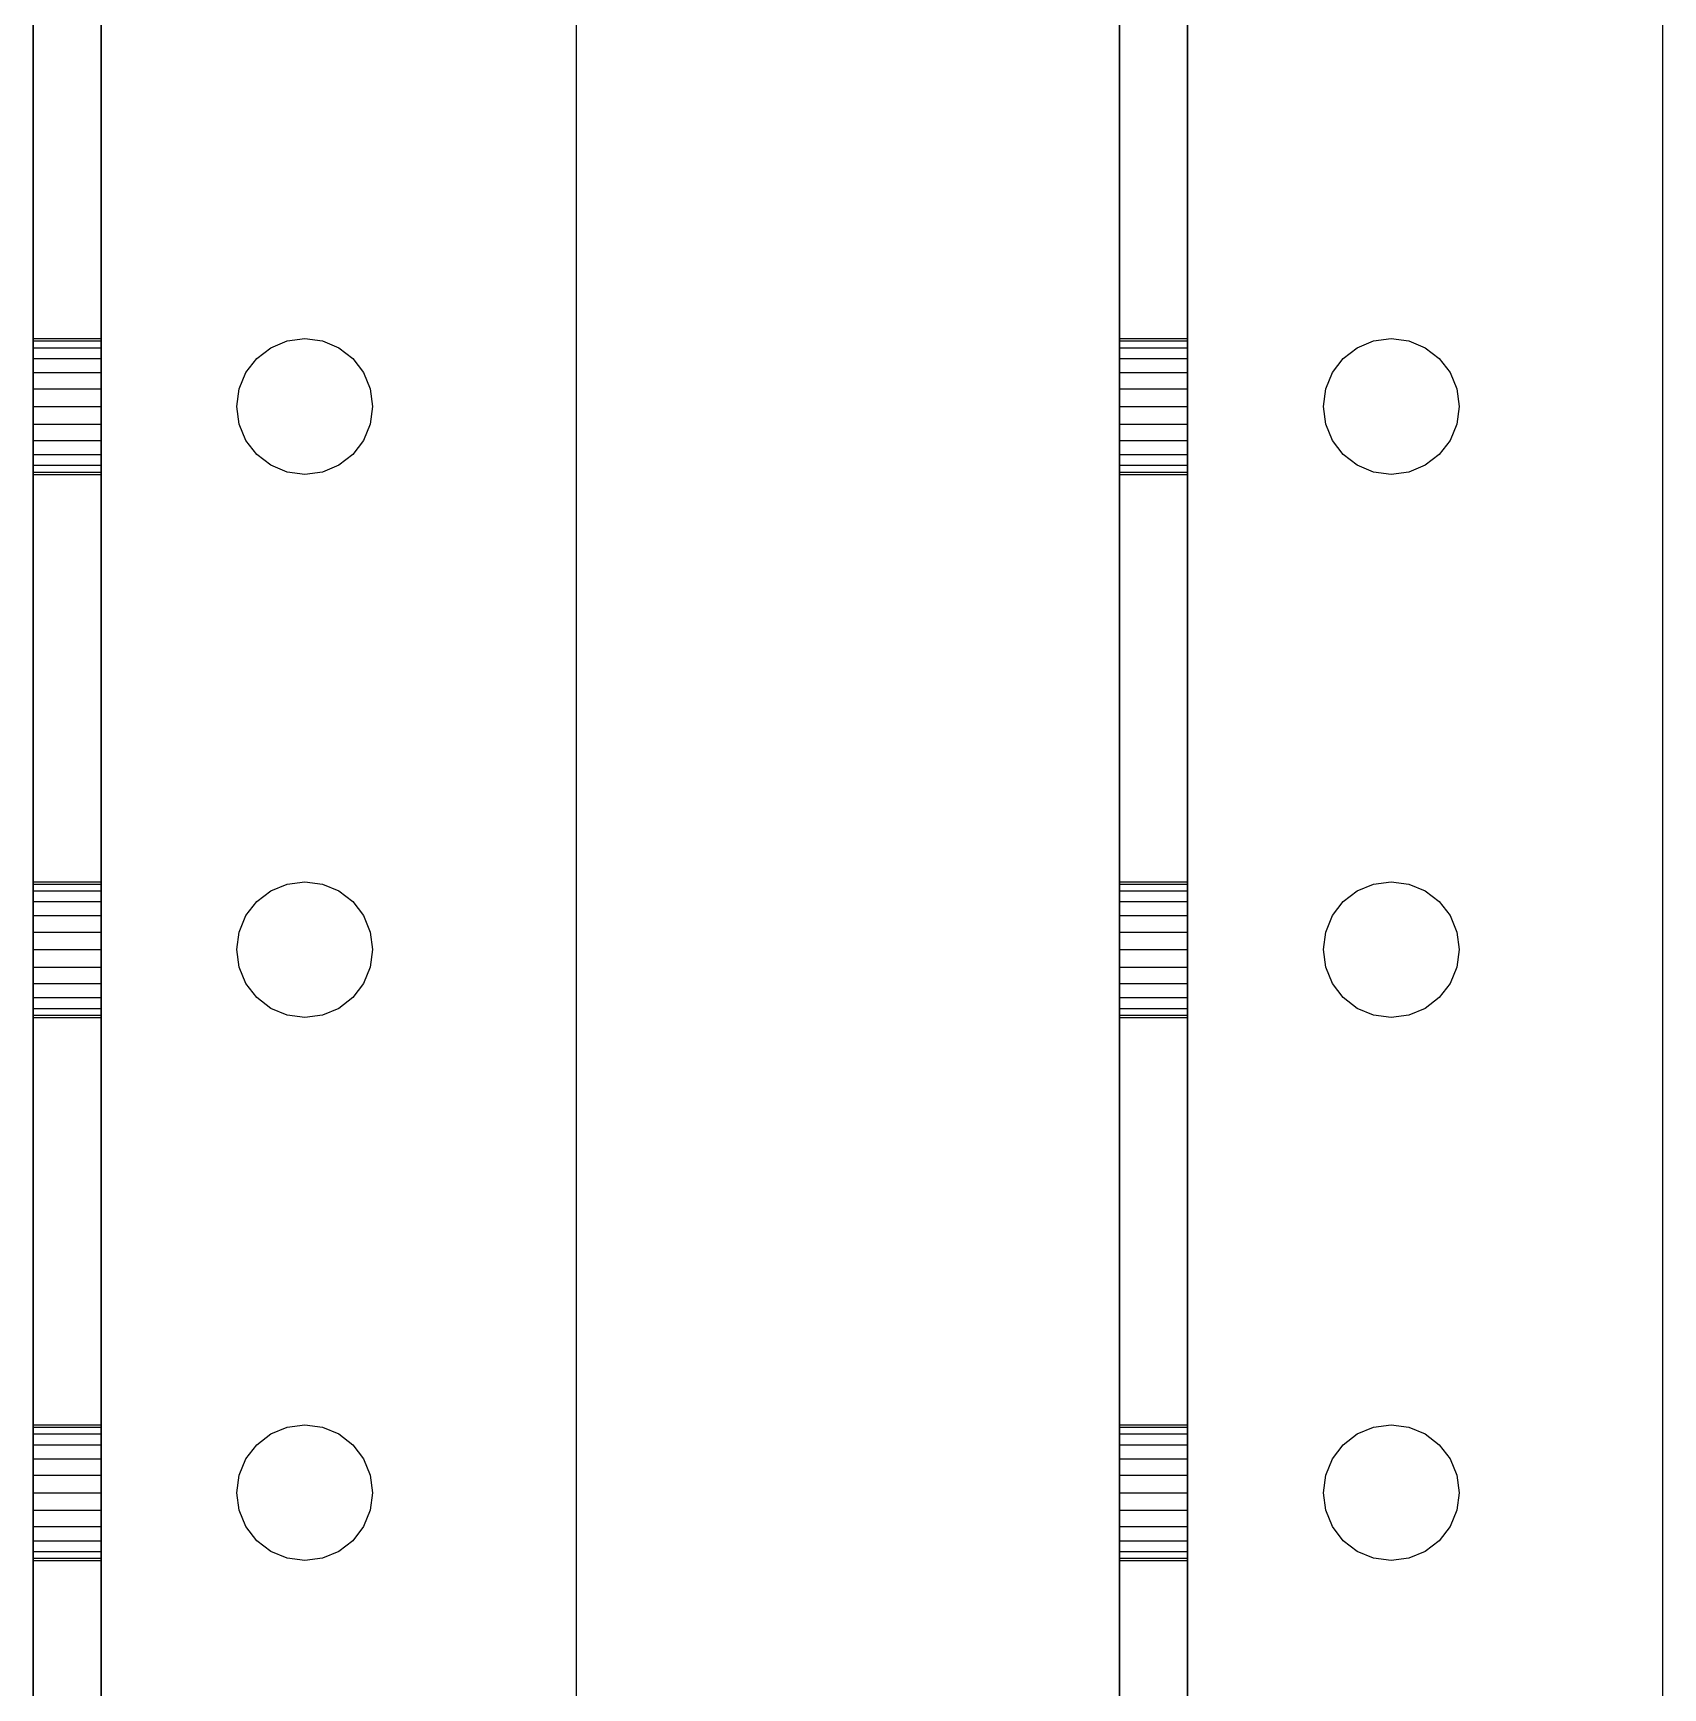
# Model space of a CAD drawing. Header units: metres. Extents: x 0 to 17, y 0 to 24.
# Drawn here: x 0 to 3, y 9.141 to 12.187 of the extents above; entities that cross this region are included whole.
import ezdxf

# ---------------------------------------------------------------- set-up
doc = ezdxf.new("R2010")
doc.units = ezdxf.units.M

msp = doc.modelspace()

# ---------------------------------------------------------------- linework, layer by layer
at = {"layer": 'MY3DLAYER'}
for p, q in [((0, 0, 1), (0, 24, 1)), ((0, 24), (0, 0)), ((0.125, 0, 1), (0.125, 24, 1)), ((0.125, 24, 0.125), (0.125, 0, 0.125)), ((1, 0), (1, 24)), ((1, 0, 0.125), (1, 24, 0.125)), ((2, 18), (2, 0)), ((2, 0, 1), (2, 18, 1)), ((2.125, 0, 1), (2.125, 18, 1)), ((2.125, 18, 0.125), (2.125, 0, 0.125)), ((3, 0), (3, 18)), ((3, 0, 0.125), (3, 18, 0.125)), ((0, 11.625, 0.5), (0, 11.6207, 0.4676)), ((0, 11.6207, 0.5324), (0, 11.625, 0.5)), ((0, 11.625, 0.5), (0.125, 11.625, 0.5)), ((0, 11.6207, 0.4676), (0, 11.6083, 0.4375)), ((0, 11.6083, 0.5625), (0, 11.6207, 0.5324)), ((0, 11.6207, 0.4676), (0.125, 11.6207, 0.4676)), ((0, 11.6207, 0.5324), (0.125, 11.6207, 0.5324)), ((0.125, 11.6207, 0.5324), (0.125, 11.625, 0.5)), ((0.125, 11.625, 0.5), (0.125, 11.6207, 0.4676)), ((0.125, 11.6083, 0.5625), (0.125, 11.6207, 0.5324)), ((0.125, 11.6207, 0.4676), (0.125, 11.6083, 0.4375)), ((0.4375, 11.6083, 0.125), (0.4676, 11.6207, 0.125)), ((0.4375, 11.6083), (0.4676, 11.6207)), ((0.4676, 11.6207, 0.125), (0.5, 11.625, 0.125)), ((0.4676, 11.6207), (0.5, 11.625)), ((0.4676, 11.6207), (0.4676, 11.6207, 0.125)), ((0.5, 11.625), (0.5, 11.625, 0.125)), ((0.5, 11.625), (0.5324, 11.6207)), ((0.5, 11.625, 0.125), (0.5324, 11.6207, 0.125)), ((0.5324, 11.6207), (0.5625, 11.6083)), ((0.5324, 11.6207, 0.125), (0.5625, 11.6083, 0.125)), ((0.5324, 11.6207), (0.5324, 11.6207, 0.125)), ((2, 11.625, 0.5), (2, 11.6207, 0.4676)), ((2, 11.625, 0.5), (2.125, 11.625, 0.5)), ((2, 11.6207, 0.5324), (2, 11.625, 0.5)), ((2, 11.6207, 0.4676), (2.125, 11.6207, 0.4676)), ((2, 11.6207, 0.4676), (2, 11.6083, 0.4375)), ((2, 11.6083, 0.5625), (2, 11.6207, 0.5324)), ((2, 11.6207, 0.5324), (2.125, 11.6207, 0.5324)), ((2.125, 11.625, 0.5), (2.125, 11.6207, 0.4676)), ((2.125, 11.6207, 0.5324), (2.125, 11.625, 0.5)), ((2.125, 11.6083, 0.5625), (2.125, 11.6207, 0.5324)), ((2.125, 11.6207, 0.4676), (2.125, 11.6083, 0.4375)), ((2.4375, 11.6083), (2.4676, 11.6207)), ((2.4375, 11.6083, 0.125), (2.4676, 11.6207, 0.125)), ((2.4676, 11.6207), (2.5, 11.625)), ((2.4676, 11.6207, 0.125), (2.5, 11.625, 0.125)), ((2.4676, 11.6207), (2.4676, 11.6207, 0.125)), ((2.5, 11.625, 0.125), (2.5324, 11.6207, 0.125)), ((2.5, 11.625), (2.5, 11.625, 0.125)), ((2.5, 11.625), (2.5324, 11.6207)), ((2.5324, 11.6207), (2.5625, 11.6083)), ((2.5324, 11.6207, 0.125), (2.5625, 11.6083, 0.125)), ((2.5324, 11.6207), (2.5324, 11.6207, 0.125)), ((0, 11.6083, 0.4375), (0, 11.5884, 0.4116)), ((0, 11.5884, 0.5884), (0, 11.6083, 0.5625)), ((0, 11.6083, 0.4375), (0.125, 11.6083, 0.4375)), ((0, 11.6083, 0.5625), (0.125, 11.6083, 0.5625)), ((0, 11.5884, 0.4116), (0, 11.5625, 0.3917)), ((0, 11.5884, 0.5884), (0.125, 11.5884, 0.5884)), ((0, 11.5884, 0.4116), (0.125, 11.5884, 0.4116)), ((0, 11.5625, 0.6083), (0, 11.5884, 0.5884)), ((0.125, 11.5884, 0.5884), (0.125, 11.6083, 0.5625)), ((0.125, 11.6083, 0.4375), (0.125, 11.5884, 0.4116)), ((0.125, 11.5625, 0.6083), (0.125, 11.5884, 0.5884)), ((0.125, 11.5884, 0.4116), (0.125, 11.5625, 0.3917)), ((0.3917, 11.5625, 0.125), (0.4116, 11.5884, 0.125)), ((0.3917, 11.5625), (0.4116, 11.5884)), ((0.4116, 11.5884), (0.4375, 11.6083)), ((0.4116, 11.5884, 0.125), (0.4375, 11.6083, 0.125)), ((0.4116, 11.5884), (0.4116, 11.5884, 0.125)), ((0.4375, 11.6083), (0.4375, 11.6083, 0.125)), ((0.5625, 11.6083), (0.5625, 11.6083, 0.125)), ((0.5625, 11.6083), (0.5884, 11.5884)), ((0.5625, 11.6083, 0.125), (0.5884, 11.5884, 0.125)), ((0.5884, 11.5884), (0.5884, 11.5884, 0.125)), ((0.5884, 11.5884, 0.125), (0.6083, 11.5625, 0.125)), ((0.5884, 11.5884), (0.6083, 11.5625)), ((2, 11.6083, 0.5625), (2.125, 11.6083, 0.5625)), ((2, 11.6083, 0.4375), (2, 11.5884, 0.4116)), ((2, 11.5884, 0.5884), (2, 11.6083, 0.5625)), ((2, 11.6083, 0.4375), (2.125, 11.6083, 0.4375)), ((2, 11.5884, 0.4116), (2.125, 11.5884, 0.4116)), ((2, 11.5884, 0.5884), (2.125, 11.5884, 0.5884)), ((2, 11.5884, 0.4116), (2, 11.5625, 0.3917)), ((2, 11.5625, 0.6083), (2, 11.5884, 0.5884)), ((2.125, 11.5884, 0.5884), (2.125, 11.6083, 0.5625)), ((2.125, 11.6083, 0.4375), (2.125, 11.5884, 0.4116)), ((2.125, 11.5884, 0.4116), (2.125, 11.5625, 0.3917)), ((2.125, 11.5625, 0.6083), (2.125, 11.5884, 0.5884)), ((2.3917, 11.5625), (2.4116, 11.5884)), ((2.3917, 11.5625, 0.125), (2.4116, 11.5884, 0.125)), ((2.4116, 11.5884), (2.4375, 11.6083)), ((2.4116, 11.5884, 0.125), (2.4375, 11.6083, 0.125)), ((2.4116, 11.5884), (2.4116, 11.5884, 0.125)), ((2.4375, 11.6083), (2.4375, 11.6083, 0.125)), ((2.5625, 11.6083), (2.5625, 11.6083, 0.125)), ((2.5625, 11.6083), (2.5884, 11.5884)), ((2.5625, 11.6083, 0.125), (2.5884, 11.5884, 0.125)), ((2.5884, 11.5884), (2.6083, 11.5625)), ((2.5884, 11.5884, 0.125), (2.6083, 11.5625, 0.125)), ((2.5884, 11.5884), (2.5884, 11.5884, 0.125)), ((0, 11.5625, 0.3917), (0, 11.5324, 0.3793)), ((0, 11.5625, 0.6083), (0.125, 11.5625, 0.6083)), ((0, 11.5625, 0.3917), (0.125, 11.5625, 0.3917)), ((0, 11.5324, 0.6207), (0, 11.5625, 0.6083)), ((0.125, 11.5324, 0.6207), (0.125, 11.5625, 0.6083)), ((0.125, 11.5625, 0.3917), (0.125, 11.5324, 0.3793)), ((0.3793, 11.5324), (0.3917, 11.5625)), ((0.3793, 11.5324, 0.125), (0.3917, 11.5625, 0.125)), ((0.3917, 11.5625), (0.3917, 11.5625, 0.125)), ((0.6083, 11.5625), (0.6207, 11.5324)), ((0.6083, 11.5625, 0.125), (0.6207, 11.5324, 0.125)), ((0.6083, 11.5625), (0.6083, 11.5625, 0.125)), ((2, 11.5324, 0.6207), (2, 11.5625, 0.6083)), ((2, 11.5625, 0.3917), (2, 11.5324, 0.3793)), ((2, 11.5625, 0.3917), (2.125, 11.5625, 0.3917)), ((2, 11.5625, 0.6083), (2.125, 11.5625, 0.6083)), ((2.125, 11.5324, 0.6207), (2.125, 11.5625, 0.6083)), ((2.125, 11.5625, 0.3917), (2.125, 11.5324, 0.3793)), ((2.3793, 11.5324), (2.3917, 11.5625)), ((2.3793, 11.5324, 0.125), (2.3917, 11.5625, 0.125)), ((2.3917, 11.5625), (2.3917, 11.5625, 0.125)), ((2.6083, 11.5625), (2.6083, 11.5625, 0.125)), ((2.6083, 11.5625, 0.125), (2.6207, 11.5324, 0.125)), ((2.6083, 11.5625), (2.6207, 11.5324)), ((0, 11.5324, 0.3793), (0, 11.5, 0.375)), ((0, 11.5324, 0.3793), (0.125, 11.5324, 0.3793)), ((0, 11.5324, 0.6207), (0.125, 11.5324, 0.6207)), ((0, 11.5, 0.625), (0, 11.5324, 0.6207)), ((0.125, 11.5, 0.625), (0.125, 11.5324, 0.6207)), ((0.125, 11.5324, 0.3793), (0.125, 11.5, 0.375)), ((0.375, 11.5), (0.3793, 11.5324)), ((0.375, 11.5, 0.125), (0.3793, 11.5324, 0.125)), ((0.3793, 11.5324), (0.3793, 11.5324, 0.125)), ((0.6207, 11.5324, 0.125), (0.625, 11.5, 0.125)), ((0.6207, 11.5324), (0.6207, 11.5324, 0.125)), ((0.6207, 11.5324), (0.625, 11.5)), ((2, 11.5324, 0.6207), (2.125, 11.5324, 0.6207)), ((2, 11.5, 0.625), (2, 11.5324, 0.6207)), ((2, 11.5324, 0.3793), (2, 11.5, 0.375)), ((2, 11.5324, 0.3793), (2.125, 11.5324, 0.3793)), ((2.125, 11.5, 0.625), (2.125, 11.5324, 0.6207)), ((2.125, 11.5324, 0.3793), (2.125, 11.5, 0.375)), ((2.375, 11.5), (2.3793, 11.5324)), ((2.375, 11.5, 0.125), (2.3793, 11.5324, 0.125)), ((2.3793, 11.5324), (2.3793, 11.5324, 0.125)), ((2.6207, 11.5324), (2.625, 11.5)), ((2.6207, 11.5324, 0.125), (2.625, 11.5, 0.125)), ((2.6207, 11.5324), (2.6207, 11.5324, 0.125)), ((0, 11.5, 0.375), (0, 11.4676, 0.3793)), ((0, 11.5, 0.375), (0.125, 11.5, 0.375)), ((0, 11.4676, 0.6207), (0, 11.5, 0.625)), ((0, 11.5, 0.625), (0.125, 11.5, 0.625)), ((0.125, 11.4676, 0.6207), (0.125, 11.5, 0.625)), ((0.125, 11.5, 0.375), (0.125, 11.4676, 0.3793)), ((0.3793, 11.4676), (0.375, 11.5)), ((0.375, 11.5), (0.375, 11.5, 0.125)), ((0.3793, 11.4676, 0.125), (0.375, 11.5, 0.125)), ((0.625, 11.5, 0.125), (0.6207, 11.4676, 0.125)), ((0.625, 11.5), (0.6207, 11.4676)), ((0.625, 11.5), (0.625, 11.5, 0.125)), ((2, 11.5, 0.625), (2.125, 11.5, 0.625)), ((2, 11.4676, 0.6207), (2, 11.5, 0.625)), ((2, 11.5, 0.375), (2, 11.4676, 0.3793)), ((2, 11.5, 0.375), (2.125, 11.5, 0.375)), ((2.125, 11.4676, 0.6207), (2.125, 11.5, 0.625)), ((2.125, 11.5, 0.375), (2.125, 11.4676, 0.3793)), ((2.3793, 11.4676), (2.375, 11.5)), ((2.375, 11.5), (2.375, 11.5, 0.125)), ((2.3793, 11.4676, 0.125), (2.375, 11.5, 0.125)), ((2.625, 11.5, 0.125), (2.6207, 11.4676, 0.125)), ((2.625, 11.5), (2.6207, 11.4676)), ((2.625, 11.5), (2.625, 11.5, 0.125)), ((0, 11.4375, 0.6083), (0, 11.4676, 0.6207)), ((0, 11.4676, 0.3793), (0, 11.4375, 0.3917)), ((0, 11.4676, 0.3793), (0.125, 11.4676, 0.3793)), ((0, 11.4676, 0.6207), (0.125, 11.4676, 0.6207)), ((0.125, 11.4375, 0.6083), (0.125, 11.4676, 0.6207)), ((0.125, 11.4676, 0.3793), (0.125, 11.4375, 0.3917)), ((0.3793, 11.4676), (0.3793, 11.4676, 0.125)), ((0.3917, 11.4375, 0.125), (0.3793, 11.4676, 0.125)), ((0.3917, 11.4375), (0.3793, 11.4676)), ((0.6207, 11.4676, 0.125), (0.6083, 11.4375, 0.125)), ((0.6207, 11.4676), (0.6083, 11.4375)), ((0.6207, 11.4676), (0.6207, 11.4676, 0.125)), ((2, 11.4676, 0.6207), (2.125, 11.4676, 0.6207)), ((2, 11.4676, 0.3793), (2, 11.4375, 0.3917)), ((2, 11.4676, 0.3793), (2.125, 11.4676, 0.3793)), ((2, 11.4375, 0.6083), (2, 11.4676, 0.6207)), ((2.125, 11.4676, 0.3793), (2.125, 11.4375, 0.3917)), ((2.125, 11.4375, 0.6083), (2.125, 11.4676, 0.6207)), ((2.3917, 11.4375, 0.125), (2.3793, 11.4676, 0.125)), ((2.3917, 11.4375), (2.3793, 11.4676)), ((2.3793, 11.4676), (2.3793, 11.4676, 0.125)), ((2.6207, 11.4676), (2.6083, 11.4375)), ((2.6207, 11.4676, 0.125), (2.6083, 11.4375, 0.125)), ((2.6207, 11.4676), (2.6207, 11.4676, 0.125)), ((0, 11.4375, 0.3917), (0, 11.4116, 0.4116)), ((0, 11.4375, 0.3917), (0.125, 11.4375, 0.3917)), ((0, 11.4375, 0.6083), (0.125, 11.4375, 0.6083)), ((0, 11.4116, 0.5884), (0, 11.4375, 0.6083)), ((0.125, 11.4116, 0.5884), (0.125, 11.4375, 0.6083)), ((0.125, 11.4375, 0.3917), (0.125, 11.4116, 0.4116)), ((0.3917, 11.4375), (0.3917, 11.4375, 0.125)), ((0.4116, 11.4116, 0.125), (0.3917, 11.4375, 0.125)), ((0.4116, 11.4116), (0.3917, 11.4375)), ((0.6083, 11.4375), (0.5884, 11.4116)), ((0.6083, 11.4375, 0.125), (0.5884, 11.4116, 0.125)), ((0.6083, 11.4375), (0.6083, 11.4375, 0.125)), ((2, 11.4375, 0.3917), (2.125, 11.4375, 0.3917)), ((2, 11.4116, 0.5884), (2, 11.4375, 0.6083)), ((2, 11.4375, 0.3917), (2, 11.4116, 0.4116)), ((2, 11.4375, 0.6083), (2.125, 11.4375, 0.6083)), ((2.125, 11.4375, 0.3917), (2.125, 11.4116, 0.4116)), ((2.125, 11.4116, 0.5884), (2.125, 11.4375, 0.6083)), ((2.3917, 11.4375), (2.3917, 11.4375, 0.125)), ((2.4116, 11.4116), (2.3917, 11.4375)), ((2.4116, 11.4116, 0.125), (2.3917, 11.4375, 0.125)), ((2.6083, 11.4375), (2.5884, 11.4116)), ((2.6083, 11.4375, 0.125), (2.5884, 11.4116, 0.125)), ((2.6083, 11.4375), (2.6083, 11.4375, 0.125)), ((0, 11.4116, 0.4116), (0, 11.3917, 0.4375)), ((0, 11.4116, 0.4116), (0.125, 11.4116, 0.4116)), ((0, 11.3917, 0.5625), (0, 11.4116, 0.5884)), ((0, 11.4116, 0.5884), (0.125, 11.4116, 0.5884)), ((0.125, 11.3917, 0.5625), (0.125, 11.4116, 0.5884)), ((0.125, 11.4116, 0.4116), (0.125, 11.3917, 0.4375)), ((0.4116, 11.4116), (0.4116, 11.4116, 0.125)), ((0.4375, 11.3917, 0.125), (0.4116, 11.4116, 0.125)), ((0.4375, 11.3917), (0.4116, 11.4116)), ((0.5884, 11.4116), (0.5625, 11.3917)), ((0.5884, 11.4116, 0.125), (0.5625, 11.3917, 0.125)), ((0.5884, 11.4116), (0.5884, 11.4116, 0.125)), ((2, 11.4116, 0.4116), (2.125, 11.4116, 0.4116)), ((2, 11.4116, 0.5884), (2.125, 11.4116, 0.5884)), ((2, 11.4116, 0.4116), (2, 11.3917, 0.4375)), ((2, 11.3917, 0.5625), (2, 11.4116, 0.5884)), ((2.125, 11.3917, 0.5625), (2.125, 11.4116, 0.5884)), ((2.125, 11.4116, 0.4116), (2.125, 11.3917, 0.4375)), ((2.4116, 11.4116), (2.4116, 11.4116, 0.125)), ((2.4375, 11.3917), (2.4116, 11.4116)), ((2.4375, 11.3917, 0.125), (2.4116, 11.4116, 0.125)), ((2.5884, 11.4116), (2.5625, 11.3917)), ((2.5884, 11.4116, 0.125), (2.5625, 11.3917, 0.125)), ((2.5884, 11.4116), (2.5884, 11.4116, 0.125)), ((0, 11.3917, 0.4375), (0, 11.3793, 0.4676)), ((0, 11.3793, 0.5324), (0, 11.3917, 0.5625)), ((0, 11.3917, 0.5625), (0.125, 11.3917, 0.5625)), ((0, 11.3917, 0.4375), (0.125, 11.3917, 0.4375)), ((0, 11.375, 0.5), (0, 11.3793, 0.5324)), ((0, 11.3793, 0.4676), (0, 11.375, 0.5)), ((0, 11.3793, 0.5324), (0.125, 11.3793, 0.5324)), ((0, 11.3793, 0.4676), (0.125, 11.3793, 0.4676)), ((0, 11.375, 0.5), (0.125, 11.375, 0.5)), ((0.125, 11.3793, 0.5324), (0.125, 11.3917, 0.5625)), ((0.125, 11.3917, 0.4375), (0.125, 11.3793, 0.4676)), ((0.125, 11.375, 0.5), (0.125, 11.3793, 0.5324)), ((0.125, 11.3793, 0.4676), (0.125, 11.375, 0.5)), ((0.4676, 11.3793), (0.4375, 11.3917)), ((0.4375, 11.3917), (0.4375, 11.3917, 0.125)), ((0.4676, 11.3793, 0.125), (0.4375, 11.3917, 0.125)), ((0.5, 11.375), (0.4676, 11.3793)), ((0.4676, 11.3793), (0.4676, 11.3793, 0.125)), ((0.5, 11.375, 0.125), (0.4676, 11.3793, 0.125)), ((0.5324, 11.3793), (0.5, 11.375)), ((0.5324, 11.3793, 0.125), (0.5, 11.375, 0.125)), ((0.5, 11.375), (0.5, 11.375, 0.125)), ((0.5625, 11.3917), (0.5324, 11.3793)), ((0.5625, 11.3917, 0.125), (0.5324, 11.3793, 0.125)), ((0.5324, 11.3793), (0.5324, 11.3793, 0.125)), ((0.5625, 11.3917), (0.5625, 11.3917, 0.125)), ((2, 11.3793, 0.5324), (2, 11.3917, 0.5625)), ((2, 11.3917, 0.5625), (2.125, 11.3917, 0.5625)), ((2, 11.3917, 0.4375), (2, 11.3793, 0.4676)), ((2, 11.3917, 0.4375), (2.125, 11.3917, 0.4375)), ((2, 11.375, 0.5), (2, 11.3793, 0.5324)), ((2, 11.3793, 0.5324), (2.125, 11.3793, 0.5324)), ((2, 11.3793, 0.4676), (2, 11.375, 0.5)), ((2, 11.3793, 0.4676), (2.125, 11.3793, 0.4676)), ((2, 11.375, 0.5), (2.125, 11.375, 0.5)), ((2.125, 11.3793, 0.5324), (2.125, 11.3917, 0.5625)), ((2.125, 11.3917, 0.4375), (2.125, 11.3793, 0.4676)), ((2.125, 11.375, 0.5), (2.125, 11.3793, 0.5324)), ((2.125, 11.3793, 0.4676), (2.125, 11.375, 0.5)), ((2.4375, 11.3917), (2.4375, 11.3917, 0.125)), ((2.4676, 11.3793, 0.125), (2.4375, 11.3917, 0.125)), ((2.4676, 11.3793), (2.4375, 11.3917)), ((2.5, 11.375), (2.4676, 11.3793)), ((2.4676, 11.3793), (2.4676, 11.3793, 0.125)), ((2.5, 11.375, 0.125), (2.4676, 11.3793, 0.125)), ((2.5324, 11.3793), (2.5, 11.375)), ((2.5324, 11.3793, 0.125), (2.5, 11.375, 0.125)), ((2.5, 11.375), (2.5, 11.375, 0.125)), ((2.5625, 11.3917), (2.5324, 11.3793)), ((2.5625, 11.3917, 0.125), (2.5324, 11.3793, 0.125)), ((2.5324, 11.3793), (2.5324, 11.3793, 0.125)), ((2.5625, 11.3917), (2.5625, 11.3917, 0.125)), ((0, 10.625, 0.5), (0, 10.6207, 0.4676)), ((0, 10.6207, 0.5324), (0, 10.625, 0.5)), ((0, 10.625, 0.5), (0.125, 10.625, 0.5)), ((0, 10.6083, 0.5625), (0, 10.6207, 0.5324)), ((0, 10.6207, 0.4676), (0, 10.6083, 0.4375)), ((0, 10.6207, 0.4676), (0.125, 10.6207, 0.4676)), ((0, 10.6207, 0.5324), (0.125, 10.6207, 0.5324)), ((0, 10.6083, 0.4375), (0, 10.5884, 0.4116)), ((0, 10.5884, 0.5884), (0, 10.6083, 0.5625)), ((0, 10.6083, 0.4375), (0.125, 10.6083, 0.4375)), ((0, 10.6083, 0.5625), (0.125, 10.6083, 0.5625)), ((0.125, 10.6207, 0.5324), (0.125, 10.625, 0.5)), ((0.125, 10.625, 0.5), (0.125, 10.6207, 0.4676)), ((0.125, 10.6083, 0.5625), (0.125, 10.6207, 0.5324)), ((0.125, 10.6207, 0.4676), (0.125, 10.6083, 0.4375)), ((0.125, 10.5884, 0.5884), (0.125, 10.6083, 0.5625)), ((0.125, 10.6083, 0.4375), (0.125, 10.5884, 0.4116)), ((0.4116, 10.5884, 0.125), (0.4375, 10.6083, 0.125)), ((0.4116, 10.5884), (0.4375, 10.6083)), ((0.4375, 10.6083), (0.4676, 10.6207)), ((0.4375, 10.6083, 0.125), (0.4676, 10.6207, 0.125)), ((0.4375, 10.6083), (0.4375, 10.6083, 0.125)), ((0.4676, 10.6207), (0.5, 10.625)), ((0.4676, 10.6207, 0.125), (0.5, 10.625, 0.125)), ((0.4676, 10.6207), (0.4676, 10.6207, 0.125)), ((0.5, 10.625), (0.5, 10.625, 0.125)), ((0.5, 10.625), (0.5324, 10.6207)), ((0.5, 10.625, 0.125), (0.5324, 10.6207, 0.125)), ((0.5324, 10.6207), (0.5625, 10.6083)), ((0.5324, 10.6207, 0.125), (0.5625, 10.6083, 0.125)), ((0.5324, 10.6207), (0.5324, 10.6207, 0.125)), ((0.5625, 10.6083), (0.5625, 10.6083, 0.125)), ((0.5625, 10.6083, 0.125), (0.5884, 10.5884, 0.125)), ((0.5625, 10.6083), (0.5884, 10.5884)), ((2, 10.6207, 0.5324), (2, 10.625, 0.5)), ((2, 10.625, 0.5), (2, 10.6207, 0.4676)), ((2, 10.625, 0.5), (2.125, 10.625, 0.5)), ((2, 10.6207, 0.4676), (2, 10.6083, 0.4375)), ((2, 10.6207, 0.4676), (2.125, 10.6207, 0.4676)), ((2, 10.6083, 0.5625), (2, 10.6207, 0.5324)), ((2, 10.6207, 0.5324), (2.125, 10.6207, 0.5324)), ((2, 10.6083, 0.4375), (2, 10.5884, 0.4116)), ((2, 10.6083, 0.4375), (2.125, 10.6083, 0.4375)), ((2, 10.5884, 0.5884), (2, 10.6083, 0.5625)), ((2, 10.6083, 0.5625), (2.125, 10.6083, 0.5625)), ((2.125, 10.625, 0.5), (2.125, 10.6207, 0.4676)), ((2.125, 10.6207, 0.5324), (2.125, 10.625, 0.5)), ((2.125, 10.6207, 0.4676), (2.125, 10.6083, 0.4375)), ((2.125, 10.6083, 0.5625), (2.125, 10.6207, 0.5324)), ((2.125, 10.6083, 0.4375), (2.125, 10.5884, 0.4116)), ((2.125, 10.5884, 0.5884), (2.125, 10.6083, 0.5625)), ((2.4116, 10.5884), (2.4375, 10.6083)), ((2.4116, 10.5884, 0.125), (2.4375, 10.6083, 0.125)), ((2.4375, 10.6083, 0.125), (2.4676, 10.6207, 0.125)), ((2.4375, 10.6083), (2.4676, 10.6207)), ((2.4375, 10.6083), (2.4375, 10.6083, 0.125)), ((2.4676, 10.6207), (2.5, 10.625)), ((2.4676, 10.6207, 0.125), (2.5, 10.625, 0.125)), ((2.4676, 10.6207), (2.4676, 10.6207, 0.125)), ((2.5, 10.625), (2.5324, 10.6207)), ((2.5, 10.625, 0.125), (2.5324, 10.6207, 0.125)), ((2.5, 10.625), (2.5, 10.625, 0.125)), ((2.5324, 10.6207), (2.5324, 10.6207, 0.125)), ((2.5324, 10.6207), (2.5625, 10.6083)), ((2.5324, 10.6207, 0.125), (2.5625, 10.6083, 0.125)), ((2.5625, 10.6083, 0.125), (2.5884, 10.5884, 0.125)), ((2.5625, 10.6083), (2.5884, 10.5884)), ((2.5625, 10.6083), (2.5625, 10.6083, 0.125)), ((0, 10.5625, 0.6083), (0, 10.5884, 0.5884)), ((0, 10.5884, 0.5884), (0.125, 10.5884, 0.5884)), ((0, 10.5884, 0.4116), (0, 10.5625, 0.3917)), ((0, 10.5884, 0.4116), (0.125, 10.5884, 0.4116)), ((0.125, 10.5625, 0.6083), (0.125, 10.5884, 0.5884)), ((0.125, 10.5884, 0.4116), (0.125, 10.5625, 0.3917)), ((0.3917, 10.5625), (0.4116, 10.5884)), ((0.3917, 10.5625, 0.125), (0.4116, 10.5884, 0.125)), ((0.4116, 10.5884), (0.4116, 10.5884, 0.125)), ((0.5884, 10.5884, 0.125), (0.6083, 10.5625, 0.125)), ((0.5884, 10.5884), (0.5884, 10.5884, 0.125)), ((0.5884, 10.5884), (0.6083, 10.5625)), ((2, 10.5884, 0.4116), (2.125, 10.5884, 0.4116)), ((2, 10.5884, 0.5884), (2.125, 10.5884, 0.5884)), ((2, 10.5625, 0.6083), (2, 10.5884, 0.5884)), ((2, 10.5884, 0.4116), (2, 10.5625, 0.3917)), ((2.125, 10.5884, 0.4116), (2.125, 10.5625, 0.3917)), ((2.125, 10.5625, 0.6083), (2.125, 10.5884, 0.5884)), ((2.3917, 10.5625), (2.4116, 10.5884)), ((2.3917, 10.5625, 0.125), (2.4116, 10.5884, 0.125)), ((2.4116, 10.5884), (2.4116, 10.5884, 0.125)), ((2.5884, 10.5884), (2.6083, 10.5625)), ((2.5884, 10.5884, 0.125), (2.6083, 10.5625, 0.125)), ((2.5884, 10.5884), (2.5884, 10.5884, 0.125)), ((0, 10.5625, 0.3917), (0, 10.5324, 0.3793)), ((0, 10.5625, 0.6083), (0.125, 10.5625, 0.6083)), ((0, 10.5324, 0.6207), (0, 10.5625, 0.6083)), ((0, 10.5625, 0.3917), (0.125, 10.5625, 0.3917)), ((0.125, 10.5324, 0.6207), (0.125, 10.5625, 0.6083)), ((0.125, 10.5625, 0.3917), (0.125, 10.5324, 0.3793)), ((0.3793, 10.5324), (0.3917, 10.5625)), ((0.3793, 10.5324, 0.125), (0.3917, 10.5625, 0.125)), ((0.3917, 10.5625), (0.3917, 10.5625, 0.125)), ((0.6083, 10.5625, 0.125), (0.6207, 10.5324, 0.125)), ((0.6083, 10.5625), (0.6207, 10.5324)), ((0.6083, 10.5625), (0.6083, 10.5625, 0.125)), ((2, 10.5625, 0.3917), (2, 10.5324, 0.3793)), ((2, 10.5625, 0.3917), (2.125, 10.5625, 0.3917)), ((2, 10.5625, 0.6083), (2.125, 10.5625, 0.6083)), ((2, 10.5324, 0.6207), (2, 10.5625, 0.6083)), ((2.125, 10.5625, 0.3917), (2.125, 10.5324, 0.3793)), ((2.125, 10.5324, 0.6207), (2.125, 10.5625, 0.6083)), ((2.3793, 10.5324), (2.3917, 10.5625)), ((2.3793, 10.5324, 0.125), (2.3917, 10.5625, 0.125)), ((2.3917, 10.5625), (2.3917, 10.5625, 0.125)), ((2.6083, 10.5625), (2.6083, 10.5625, 0.125)), ((2.6083, 10.5625, 0.125), (2.6207, 10.5324, 0.125)), ((2.6083, 10.5625), (2.6207, 10.5324)), ((0, 10.5, 0.625), (0, 10.5324, 0.6207)), ((0, 10.5324, 0.3793), (0, 10.5, 0.375)), ((0, 10.5324, 0.6207), (0.125, 10.5324, 0.6207)), ((0, 10.5324, 0.3793), (0.125, 10.5324, 0.3793)), ((0.125, 10.5, 0.625), (0.125, 10.5324, 0.6207)), ((0.125, 10.5324, 0.3793), (0.125, 10.5, 0.375)), ((0.375, 10.5, 0.125), (0.3793, 10.5324, 0.125)), ((0.375, 10.5), (0.3793, 10.5324)), ((0.3793, 10.5324), (0.3793, 10.5324, 0.125)), ((0.6207, 10.5324), (0.6207, 10.5324, 0.125)), ((0.6207, 10.5324), (0.625, 10.5)), ((0.6207, 10.5324, 0.125), (0.625, 10.5, 0.125)), ((2, 10.5, 0.625), (2, 10.5324, 0.6207)), ((2, 10.5324, 0.3793), (2.125, 10.5324, 0.3793)), ((2, 10.5324, 0.3793), (2, 10.5, 0.375)), ((2, 10.5324, 0.6207), (2.125, 10.5324, 0.6207)), ((2.125, 10.5324, 0.3793), (2.125, 10.5, 0.375)), ((2.125, 10.5, 0.625), (2.125, 10.5324, 0.6207)), ((2.375, 10.5), (2.3793, 10.5324)), ((2.375, 10.5, 0.125), (2.3793, 10.5324, 0.125)), ((2.3793, 10.5324), (2.3793, 10.5324, 0.125)), ((2.6207, 10.5324), (2.6207, 10.5324, 0.125)), ((2.6207, 10.5324), (2.625, 10.5)), ((2.6207, 10.5324, 0.125), (2.625, 10.5, 0.125)), ((0, 10.4676, 0.6207), (0, 10.5, 0.625)), ((0, 10.5, 0.375), (0, 10.4676, 0.3793)), ((0, 10.5, 0.625), (0.125, 10.5, 0.625)), ((0, 10.5, 0.375), (0.125, 10.5, 0.375)), ((0.125, 10.4676, 0.6207), (0.125, 10.5, 0.625)), ((0.125, 10.5, 0.375), (0.125, 10.4676, 0.3793)), ((0.375, 10.5), (0.375, 10.5, 0.125)), ((0.3793, 10.4676), (0.375, 10.5)), ((0.3793, 10.4676, 0.125), (0.375, 10.5, 0.125)), ((0.625, 10.5, 0.125), (0.6207, 10.4676, 0.125)), ((0.625, 10.5), (0.6207, 10.4676)), ((0.625, 10.5), (0.625, 10.5, 0.125)), ((2, 10.5, 0.375), (2, 10.4676, 0.3793)), ((2, 10.5, 0.375), (2.125, 10.5, 0.375)), ((2, 10.4676, 0.6207), (2, 10.5, 0.625)), ((2, 10.5, 0.625), (2.125, 10.5, 0.625)), ((2.125, 10.5, 0.375), (2.125, 10.4676, 0.3793)), ((2.125, 10.4676, 0.6207), (2.125, 10.5, 0.625)), ((2.375, 10.5), (2.375, 10.5, 0.125)), ((2.3793, 10.4676), (2.375, 10.5)), ((2.3793, 10.4676, 0.125), (2.375, 10.5, 0.125)), ((2.625, 10.5), (2.6207, 10.4676)), ((2.625, 10.5, 0.125), (2.6207, 10.4676, 0.125)), ((2.625, 10.5), (2.625, 10.5, 0.125)), ((0, 10.4676, 0.3793), (0, 10.4375, 0.3917)), ((0, 10.4375, 0.6083), (0, 10.4676, 0.6207)), ((0, 10.4676, 0.6207), (0.125, 10.4676, 0.6207)), ((0, 10.4676, 0.3793), (0.125, 10.4676, 0.3793)), ((0.125, 10.4375, 0.6083), (0.125, 10.4676, 0.6207)), ((0.125, 10.4676, 0.3793), (0.125, 10.4375, 0.3917)), ((0.3917, 10.4375, 0.125), (0.3793, 10.4676, 0.125)), ((0.3917, 10.4375), (0.3793, 10.4676)), ((0.3793, 10.4676), (0.3793, 10.4676, 0.125)), ((0.6207, 10.4676), (0.6083, 10.4375)), ((0.6207, 10.4676, 0.125), (0.6083, 10.4375, 0.125)), ((0.6207, 10.4676), (0.6207, 10.4676, 0.125)), ((2, 10.4676, 0.3793), (2.125, 10.4676, 0.3793)), ((2, 10.4375, 0.6083), (2, 10.4676, 0.6207)), ((2, 10.4676, 0.6207), (2.125, 10.4676, 0.6207)), ((2, 10.4676, 0.3793), (2, 10.4375, 0.3917)), ((2.125, 10.4375, 0.6083), (2.125, 10.4676, 0.6207)), ((2.125, 10.4676, 0.3793), (2.125, 10.4375, 0.3917)), ((2.3917, 10.4375, 0.125), (2.3793, 10.4676, 0.125)), ((2.3917, 10.4375), (2.3793, 10.4676)), ((2.3793, 10.4676), (2.3793, 10.4676, 0.125)), ((2.6207, 10.4676), (2.6083, 10.4375)), ((2.6207, 10.4676, 0.125), (2.6083, 10.4375, 0.125)), ((2.6207, 10.4676), (2.6207, 10.4676, 0.125)), ((0, 10.4116, 0.5884), (0, 10.4375, 0.6083)), ((0, 10.4375, 0.3917), (0, 10.4116, 0.4116)), ((0, 10.4375, 0.6083), (0.125, 10.4375, 0.6083)), ((0, 10.4375, 0.3917), (0.125, 10.4375, 0.3917)), ((0.125, 10.4116, 0.5884), (0.125, 10.4375, 0.6083)), ((0.125, 10.4375, 0.3917), (0.125, 10.4116, 0.4116)), ((0.4116, 10.4116), (0.3917, 10.4375)), ((0.3917, 10.4375), (0.3917, 10.4375, 0.125)), ((0.4116, 10.4116, 0.125), (0.3917, 10.4375, 0.125)), ((0.6083, 10.4375), (0.5884, 10.4116)), ((0.6083, 10.4375, 0.125), (0.5884, 10.4116, 0.125)), ((0.6083, 10.4375), (0.6083, 10.4375, 0.125)), ((2, 10.4375, 0.3917), (2, 10.4116, 0.4116)), ((2, 10.4375, 0.3917), (2.125, 10.4375, 0.3917)), ((2, 10.4375, 0.6083), (2.125, 10.4375, 0.6083)), ((2, 10.4116, 0.5884), (2, 10.4375, 0.6083)), ((2.125, 10.4375, 0.3917), (2.125, 10.4116, 0.4116)), ((2.125, 10.4116, 0.5884), (2.125, 10.4375, 0.6083)), ((2.3917, 10.4375), (2.3917, 10.4375, 0.125)), ((2.4116, 10.4116), (2.3917, 10.4375)), ((2.4116, 10.4116, 0.125), (2.3917, 10.4375, 0.125)), ((2.6083, 10.4375), (2.5884, 10.4116)), ((2.6083, 10.4375, 0.125), (2.5884, 10.4116, 0.125)), ((2.6083, 10.4375), (2.6083, 10.4375, 0.125)), ((0, 10.3917, 0.5625), (0, 10.4116, 0.5884)), ((0, 10.4116, 0.5884), (0.125, 10.4116, 0.5884)), ((0, 10.4116, 0.4116), (0, 10.3917, 0.4375)), ((0, 10.4116, 0.4116), (0.125, 10.4116, 0.4116)), ((0, 10.3917, 0.5625), (0.125, 10.3917, 0.5625)), ((0, 10.3793, 0.5324), (0, 10.3917, 0.5625)), ((0, 10.3917, 0.4375), (0.125, 10.3917, 0.4375)), ((0, 10.3917, 0.4375), (0, 10.3793, 0.4676)), ((0.125, 10.3917, 0.5625), (0.125, 10.4116, 0.5884)), ((0.125, 10.4116, 0.4116), (0.125, 10.3917, 0.4375)), ((0.125, 10.3793, 0.5324), (0.125, 10.3917, 0.5625)), ((0.125, 10.3917, 0.4375), (0.125, 10.3793, 0.4676)), ((0.4116, 10.4116), (0.4116, 10.4116, 0.125)), ((0.4375, 10.3917), (0.4116, 10.4116)), ((0.4375, 10.3917, 0.125), (0.4116, 10.4116, 0.125)), ((0.4676, 10.3793), (0.4375, 10.3917)), ((0.4375, 10.3917), (0.4375, 10.3917, 0.125)), ((0.4676, 10.3793, 0.125), (0.4375, 10.3917, 0.125)), ((0.5625, 10.3917, 0.125), (0.5324, 10.3793, 0.125)), ((0.5625, 10.3917), (0.5324, 10.3793)), ((0.5884, 10.4116), (0.5625, 10.3917)), ((0.5884, 10.4116, 0.125), (0.5625, 10.3917, 0.125)), ((0.5625, 10.3917), (0.5625, 10.3917, 0.125)), ((0.5884, 10.4116), (0.5884, 10.4116, 0.125)), ((2, 10.4116, 0.4116), (2, 10.3917, 0.4375)), ((2, 10.4116, 0.4116), (2.125, 10.4116, 0.4116)), ((2, 10.3917, 0.5625), (2, 10.4116, 0.5884)), ((2, 10.4116, 0.5884), (2.125, 10.4116, 0.5884)), ((2, 10.3917, 0.4375), (2.125, 10.3917, 0.4375)), ((2, 10.3793, 0.5324), (2, 10.3917, 0.5625)), ((2, 10.3917, 0.5625), (2.125, 10.3917, 0.5625)), ((2, 10.3917, 0.4375), (2, 10.3793, 0.4676)), ((2.125, 10.4116, 0.4116), (2.125, 10.3917, 0.4375)), ((2.125, 10.3917, 0.5625), (2.125, 10.4116, 0.5884)), ((2.125, 10.3793, 0.5324), (2.125, 10.3917, 0.5625)), ((2.125, 10.3917, 0.4375), (2.125, 10.3793, 0.4676)), ((2.4116, 10.4116), (2.4116, 10.4116, 0.125)), ((2.4375, 10.3917), (2.4116, 10.4116)), ((2.4375, 10.3917, 0.125), (2.4116, 10.4116, 0.125)), ((2.4676, 10.3793, 0.125), (2.4375, 10.3917, 0.125)), ((2.4375, 10.3917), (2.4375, 10.3917, 0.125)), ((2.4676, 10.3793), (2.4375, 10.3917)), ((2.5625, 10.3917), (2.5324, 10.3793)), ((2.5625, 10.3917, 0.125), (2.5324, 10.3793, 0.125)), ((2.5884, 10.4116), (2.5625, 10.3917)), ((2.5884, 10.4116, 0.125), (2.5625, 10.3917, 0.125)), ((2.5625, 10.3917), (2.5625, 10.3917, 0.125)), ((2.5884, 10.4116), (2.5884, 10.4116, 0.125)), ((0, 10.3793, 0.5324), (0.125, 10.3793, 0.5324)), ((0, 10.375, 0.5), (0, 10.3793, 0.5324)), ((0, 10.3793, 0.4676), (0, 10.375, 0.5)), ((0, 10.3793, 0.4676), (0.125, 10.3793, 0.4676)), ((0, 10.375, 0.5), (0.125, 10.375, 0.5)), ((0.125, 10.375, 0.5), (0.125, 10.3793, 0.5324)), ((0.125, 10.3793, 0.4676), (0.125, 10.375, 0.5)), ((0.4676, 10.3793), (0.4676, 10.3793, 0.125)), ((0.5, 10.375), (0.4676, 10.3793)), ((0.5, 10.375, 0.125), (0.4676, 10.3793, 0.125)), ((0.5324, 10.3793), (0.5, 10.375)), ((0.5324, 10.3793, 0.125), (0.5, 10.375, 0.125)), ((0.5, 10.375), (0.5, 10.375, 0.125)), ((0.5324, 10.3793), (0.5324, 10.3793, 0.125)), ((2, 10.3793, 0.4676), (2, 10.375, 0.5)), ((2, 10.375, 0.5), (2, 10.3793, 0.5324)), ((2, 10.3793, 0.5324), (2.125, 10.3793, 0.5324)), ((2, 10.3793, 0.4676), (2.125, 10.3793, 0.4676)), ((2, 10.375, 0.5), (2.125, 10.375, 0.5)), ((2.125, 10.375, 0.5), (2.125, 10.3793, 0.5324)), ((2.125, 10.3793, 0.4676), (2.125, 10.375, 0.5)), ((2.5, 10.375, 0.125), (2.4676, 10.3793, 0.125)), ((2.5, 10.375), (2.4676, 10.3793)), ((2.4676, 10.3793), (2.4676, 10.3793, 0.125)), ((2.5324, 10.3793), (2.5, 10.375)), ((2.5324, 10.3793, 0.125), (2.5, 10.375, 0.125)), ((2.5, 10.375), (2.5, 10.375, 0.125)), ((2.5324, 10.3793), (2.5324, 10.3793, 0.125)), ((0, 9.625, 0.5), (0, 9.6207, 0.4676)), ((0, 9.6207, 0.5324), (0, 9.625, 0.5)), ((0, 9.625, 0.5), (0.125, 9.625, 0.5)), ((0, 9.6207, 0.4676), (0, 9.6083, 0.4375)), ((0, 9.6083, 0.5625), (0, 9.6207, 0.5324)), ((0, 9.6207, 0.5324), (0.125, 9.6207, 0.5324)), ((0, 9.6207, 0.4676), (0.125, 9.6207, 0.4676)), ((0, 9.6083, 0.4375), (0, 9.5884, 0.4116)), ((0, 9.5884, 0.5884), (0, 9.6083, 0.5625)), ((0, 9.6083, 0.5625), (0.125, 9.6083, 0.5625)), ((0, 9.6083, 0.4375), (0.125, 9.6083, 0.4375)), ((0.125, 9.6207, 0.5324), (0.125, 9.625, 0.5)), ((0.125, 9.625, 0.5), (0.125, 9.6207, 0.4676)), ((0.125, 9.6083, 0.5625), (0.125, 9.6207, 0.5324)), ((0.125, 9.6207, 0.4676), (0.125, 9.6083, 0.4375)), ((0.125, 9.6083, 0.4375), (0.125, 9.5884, 0.4116)), ((0.125, 9.5884, 0.5884), (0.125, 9.6083, 0.5625)), ((0.4116, 9.5884), (0.4375, 9.6083)), ((0.4116, 9.5884, 0.125), (0.4375, 9.6083, 0.125)), ((0.4375, 9.6083, 0.125), (0.4676, 9.6207, 0.125)), ((0.4375, 9.6083), (0.4676, 9.6207)), ((0.4375, 9.6083), (0.4375, 9.6083, 0.125)), ((0.4676, 9.6207), (0.5, 9.625)), ((0.4676, 9.6207, 0.125), (0.5, 9.625, 0.125)), ((0.4676, 9.6207), (0.4676, 9.6207, 0.125)), ((0.5, 9.625), (0.5324, 9.6207)), ((0.5, 9.625), (0.5, 9.625, 0.125)), ((0.5, 9.625, 0.125), (0.5324, 9.6207, 0.125)), ((0.5324, 9.6207), (0.5625, 9.6083)), ((0.5324, 9.6207, 0.125), (0.5625, 9.6083, 0.125)), ((0.5324, 9.6207), (0.5324, 9.6207, 0.125)), ((0.5625, 9.6083), (0.5884, 9.5884)), ((0.5625, 9.6083), (0.5625, 9.6083, 0.125)), ((0.5625, 9.6083, 0.125), (0.5884, 9.5884, 0.125)), ((2, 9.625, 0.5), (2, 9.6207, 0.4676)), ((2, 9.625, 0.5), (2.125, 9.625, 0.5)), ((2, 9.6207, 0.5324), (2, 9.625, 0.5)), ((2, 9.6207, 0.4676), (2.125, 9.6207, 0.4676)), ((2, 9.6207, 0.5324), (2.125, 9.6207, 0.5324)), ((2, 9.6083, 0.5625), (2, 9.6207, 0.5324)), ((2, 9.6207, 0.4676), (2, 9.6083, 0.4375)), ((2, 9.6083, 0.5625), (2.125, 9.6083, 0.5625)), ((2, 9.6083, 0.4375), (2.125, 9.6083, 0.4375)), ((2, 9.5884, 0.5884), (2, 9.6083, 0.5625)), ((2, 9.6083, 0.4375), (2, 9.5884, 0.4116)), ((2.125, 9.625, 0.5), (2.125, 9.6207, 0.4676)), ((2.125, 9.6207, 0.5324), (2.125, 9.625, 0.5)), ((2.125, 9.6083, 0.5625), (2.125, 9.6207, 0.5324)), ((2.125, 9.6207, 0.4676), (2.125, 9.6083, 0.4375)), ((2.125, 9.6083, 0.4375), (2.125, 9.5884, 0.4116)), ((2.125, 9.5884, 0.5884), (2.125, 9.6083, 0.5625)), ((2.4116, 9.5884), (2.4375, 9.6083)), ((2.4116, 9.5884, 0.125), (2.4375, 9.6083, 0.125)), ((2.4375, 9.6083), (2.4676, 9.6207)), ((2.4375, 9.6083, 0.125), (2.4676, 9.6207, 0.125)), ((2.4375, 9.6083), (2.4375, 9.6083, 0.125)), ((2.4676, 9.6207, 0.125), (2.5, 9.625, 0.125)), ((2.4676, 9.6207), (2.5, 9.625)), ((2.4676, 9.6207), (2.4676, 9.6207, 0.125)), ((2.5, 9.625), (2.5, 9.625, 0.125)), ((2.5, 9.625), (2.5324, 9.6207)), ((2.5, 9.625, 0.125), (2.5324, 9.6207, 0.125)), ((2.5324, 9.6207), (2.5625, 9.6083)), ((2.5324, 9.6207, 0.125), (2.5625, 9.6083, 0.125)), ((2.5324, 9.6207), (2.5324, 9.6207, 0.125)), ((2.5625, 9.6083), (2.5884, 9.5884)), ((2.5625, 9.6083, 0.125), (2.5884, 9.5884, 0.125)), ((2.5625, 9.6083), (2.5625, 9.6083, 0.125)), ((0, 9.5884, 0.4116), (0, 9.5625, 0.3917)), ((0, 9.5625, 0.6083), (0, 9.5884, 0.5884)), ((0, 9.5884, 0.5884), (0.125, 9.5884, 0.5884)), ((0, 9.5884, 0.4116), (0.125, 9.5884, 0.4116)), ((0.125, 9.5884, 0.4116), (0.125, 9.5625, 0.3917)), ((0.125, 9.5625, 0.6083), (0.125, 9.5884, 0.5884)), ((0.3917, 9.5625, 0.125), (0.4116, 9.5884, 0.125)), ((0.3917, 9.5625), (0.4116, 9.5884)), ((0.4116, 9.5884), (0.4116, 9.5884, 0.125)), ((0.5884, 9.5884), (0.6083, 9.5625)), ((0.5884, 9.5884, 0.125), (0.6083, 9.5625, 0.125)), ((0.5884, 9.5884), (0.5884, 9.5884, 0.125)), ((2, 9.5884, 0.4116), (2, 9.5625, 0.3917)), ((2, 9.5625, 0.6083), (2, 9.5884, 0.5884)), ((2, 9.5884, 0.5884), (2.125, 9.5884, 0.5884)), ((2, 9.5884, 0.4116), (2.125, 9.5884, 0.4116)), ((2.125, 9.5625, 0.6083), (2.125, 9.5884, 0.5884)), ((2.125, 9.5884, 0.4116), (2.125, 9.5625, 0.3917)), ((2.3917, 9.5625, 0.125), (2.4116, 9.5884, 0.125)), ((2.3917, 9.5625), (2.4116, 9.5884)), ((2.4116, 9.5884), (2.4116, 9.5884, 0.125)), ((2.5884, 9.5884), (2.6083, 9.5625)), ((2.5884, 9.5884, 0.125), (2.6083, 9.5625, 0.125)), ((2.5884, 9.5884), (2.5884, 9.5884, 0.125)), ((0, 9.5625, 0.3917), (0, 9.5324, 0.3793)), ((0, 9.5324, 0.6207), (0, 9.5625, 0.6083)), ((0, 9.5625, 0.3917), (0.125, 9.5625, 0.3917)), ((0, 9.5625, 0.6083), (0.125, 9.5625, 0.6083)), ((0.125, 9.5625, 0.3917), (0.125, 9.5324, 0.3793)), ((0.125, 9.5324, 0.6207), (0.125, 9.5625, 0.6083)), ((0.3793, 9.5324), (0.3917, 9.5625)), ((0.3793, 9.5324, 0.125), (0.3917, 9.5625, 0.125)), ((0.3917, 9.5625), (0.3917, 9.5625, 0.125)), ((0.6083, 9.5625), (0.6083, 9.5625, 0.125)), ((0.6083, 9.5625), (0.6207, 9.5324)), ((0.6083, 9.5625, 0.125), (0.6207, 9.5324, 0.125)), ((2, 9.5625, 0.6083), (2.125, 9.5625, 0.6083)), ((2, 9.5324, 0.6207), (2, 9.5625, 0.6083)), ((2, 9.5625, 0.3917), (2, 9.5324, 0.3793)), ((2, 9.5625, 0.3917), (2.125, 9.5625, 0.3917)), ((2.125, 9.5324, 0.6207), (2.125, 9.5625, 0.6083)), ((2.125, 9.5625, 0.3917), (2.125, 9.5324, 0.3793)), ((2.3793, 9.5324, 0.125), (2.3917, 9.5625, 0.125)), ((2.3793, 9.5324), (2.3917, 9.5625)), ((2.3917, 9.5625), (2.3917, 9.5625, 0.125)), ((2.6083, 9.5625, 0.125), (2.6207, 9.5324, 0.125)), ((2.6083, 9.5625), (2.6207, 9.5324)), ((2.6083, 9.5625), (2.6083, 9.5625, 0.125)), ((0, 9.5324, 0.3793), (0, 9.5, 0.375)), ((0, 9.5, 0.625), (0, 9.5324, 0.6207)), ((0, 9.5324, 0.6207), (0.125, 9.5324, 0.6207)), ((0, 9.5324, 0.3793), (0.125, 9.5324, 0.3793)), ((0.125, 9.5, 0.625), (0.125, 9.5324, 0.6207)), ((0.125, 9.5324, 0.3793), (0.125, 9.5, 0.375)), ((0.375, 9.5), (0.3793, 9.5324)), ((0.375, 9.5, 0.125), (0.3793, 9.5324, 0.125)), ((0.3793, 9.5324), (0.3793, 9.5324, 0.125)), ((0.6207, 9.5324, 0.125), (0.625, 9.5, 0.125)), ((0.6207, 9.5324), (0.6207, 9.5324, 0.125)), ((0.6207, 9.5324), (0.625, 9.5)), ((2, 9.5324, 0.6207), (2.125, 9.5324, 0.6207)), ((2, 9.5324, 0.3793), (2, 9.5, 0.375)), ((2, 9.5324, 0.3793), (2.125, 9.5324, 0.3793)), ((2, 9.5, 0.625), (2, 9.5324, 0.6207)), ((2.125, 9.5324, 0.3793), (2.125, 9.5, 0.375)), ((2.125, 9.5, 0.625), (2.125, 9.5324, 0.6207)), ((2.375, 9.5), (2.3793, 9.5324)), ((2.375, 9.5, 0.125), (2.3793, 9.5324, 0.125)), ((2.3793, 9.5324), (2.3793, 9.5324, 0.125)), ((2.6207, 9.5324), (2.625, 9.5)), ((2.6207, 9.5324, 0.125), (2.625, 9.5, 0.125)), ((2.6207, 9.5324), (2.6207, 9.5324, 0.125)), ((0, 9.5, 0.375), (0, 9.4676, 0.3793)), ((0, 9.4676, 0.6207), (0, 9.5, 0.625)), ((0, 9.5, 0.625), (0.125, 9.5, 0.625)), ((0, 9.5, 0.375), (0.125, 9.5, 0.375)), ((0.125, 9.4676, 0.6207), (0.125, 9.5, 0.625)), ((0.125, 9.5, 0.375), (0.125, 9.4676, 0.3793)), ((0.375, 9.5), (0.375, 9.5, 0.125)), ((0.3793, 9.4676), (0.375, 9.5)), ((0.3793, 9.4676, 0.125), (0.375, 9.5, 0.125)), ((0.625, 9.5), (0.6207, 9.4676)), ((0.625, 9.5, 0.125), (0.6207, 9.4676, 0.125)), ((0.625, 9.5), (0.625, 9.5, 0.125)), ((2, 9.5, 0.375), (2.125, 9.5, 0.375)), ((2, 9.5, 0.375), (2, 9.4676, 0.3793)), ((2, 9.4676, 0.6207), (2, 9.5, 0.625)), ((2, 9.5, 0.625), (2.125, 9.5, 0.625)), ((2.125, 9.5, 0.375), (2.125, 9.4676, 0.3793)), ((2.125, 9.4676, 0.6207), (2.125, 9.5, 0.625)), ((2.3793, 9.4676), (2.375, 9.5)), ((2.375, 9.5), (2.375, 9.5, 0.125)), ((2.3793, 9.4676, 0.125), (2.375, 9.5, 0.125)), ((2.625, 9.5, 0.125), (2.6207, 9.4676, 0.125)), ((2.625, 9.5), (2.6207, 9.4676)), ((2.625, 9.5), (2.625, 9.5, 0.125)), ((0, 9.4676, 0.3793), (0, 9.4375, 0.3917)), ((0, 9.4375, 0.6083), (0, 9.4676, 0.6207)), ((0, 9.4676, 0.6207), (0.125, 9.4676, 0.6207)), ((0, 9.4676, 0.3793), (0.125, 9.4676, 0.3793)), ((0.125, 9.4375, 0.6083), (0.125, 9.4676, 0.6207)), ((0.125, 9.4676, 0.3793), (0.125, 9.4375, 0.3917)), ((0.3917, 9.4375, 0.125), (0.3793, 9.4676, 0.125)), ((0.3793, 9.4676), (0.3793, 9.4676, 0.125)), ((0.3917, 9.4375), (0.3793, 9.4676)), ((0.6207, 9.4676, 0.125), (0.6083, 9.4375, 0.125)), ((0.6207, 9.4676), (0.6083, 9.4375)), ((0.6207, 9.4676), (0.6207, 9.4676, 0.125)), ((2, 9.4676, 0.3793), (2.125, 9.4676, 0.3793)), ((2, 9.4375, 0.6083), (2, 9.4676, 0.6207)), ((2, 9.4676, 0.3793), (2, 9.4375, 0.3917)), ((2, 9.4676, 0.6207), (2.125, 9.4676, 0.6207)), ((2.125, 9.4375, 0.6083), (2.125, 9.4676, 0.6207)), ((2.125, 9.4676, 0.3793), (2.125, 9.4375, 0.3917)), ((2.3917, 9.4375), (2.3793, 9.4676)), ((2.3793, 9.4676), (2.3793, 9.4676, 0.125)), ((2.3917, 9.4375, 0.125), (2.3793, 9.4676, 0.125)), ((2.6207, 9.4676, 0.125), (2.6083, 9.4375, 0.125)), ((2.6207, 9.4676), (2.6083, 9.4375)), ((2.6207, 9.4676), (2.6207, 9.4676, 0.125)), ((0, 9.4375, 0.3917), (0, 9.4116, 0.4116)), ((0, 9.4116, 0.5884), (0, 9.4375, 0.6083)), ((0, 9.4375, 0.6083), (0.125, 9.4375, 0.6083)), ((0, 9.4375, 0.3917), (0.125, 9.4375, 0.3917)), ((0.125, 9.4116, 0.5884), (0.125, 9.4375, 0.6083)), ((0.125, 9.4375, 0.3917), (0.125, 9.4116, 0.4116)), ((0.4116, 9.4116), (0.3917, 9.4375)), ((0.3917, 9.4375), (0.3917, 9.4375, 0.125)), ((0.4116, 9.4116, 0.125), (0.3917, 9.4375, 0.125)), ((0.6083, 9.4375, 0.125), (0.5884, 9.4116, 0.125)), ((0.6083, 9.4375), (0.5884, 9.4116)), ((0.6083, 9.4375), (0.6083, 9.4375, 0.125)), ((2, 9.4116, 0.5884), (2, 9.4375, 0.6083)), ((2, 9.4375, 0.6083), (2.125, 9.4375, 0.6083)), ((2, 9.4375, 0.3917), (2, 9.4116, 0.4116)), ((2, 9.4375, 0.3917), (2.125, 9.4375, 0.3917)), ((2.125, 9.4375, 0.3917), (2.125, 9.4116, 0.4116)), ((2.125, 9.4116, 0.5884), (2.125, 9.4375, 0.6083)), ((2.4116, 9.4116, 0.125), (2.3917, 9.4375, 0.125)), ((2.3917, 9.4375), (2.3917, 9.4375, 0.125)), ((2.4116, 9.4116), (2.3917, 9.4375)), ((2.6083, 9.4375), (2.5884, 9.4116)), ((2.6083, 9.4375, 0.125), (2.5884, 9.4116, 0.125)), ((2.6083, 9.4375), (2.6083, 9.4375, 0.125)), ((0, 9.4116, 0.4116), (0, 9.3917, 0.4375)), ((0, 9.3917, 0.5625), (0, 9.4116, 0.5884)), ((0, 9.4116, 0.5884), (0.125, 9.4116, 0.5884)), ((0, 9.4116, 0.4116), (0.125, 9.4116, 0.4116)), ((0, 9.3917, 0.4375), (0, 9.3793, 0.4676)), ((0, 9.3793, 0.5324), (0, 9.3917, 0.5625)), ((0, 9.3917, 0.4375), (0.125, 9.3917, 0.4375)), ((0, 9.3917, 0.5625), (0.125, 9.3917, 0.5625)), ((0.125, 9.3917, 0.5625), (0.125, 9.4116, 0.5884)), ((0.125, 9.4116, 0.4116), (0.125, 9.3917, 0.4375)), ((0.125, 9.3917, 0.4375), (0.125, 9.3793, 0.4676)), ((0.125, 9.3793, 0.5324), (0.125, 9.3917, 0.5625)), ((0.4375, 9.3917, 0.125), (0.4116, 9.4116, 0.125)), ((0.4375, 9.3917), (0.4116, 9.4116)), ((0.4116, 9.4116), (0.4116, 9.4116, 0.125)), ((0.4676, 9.3793, 0.125), (0.4375, 9.3917, 0.125)), ((0.4375, 9.3917), (0.4375, 9.3917, 0.125)), ((0.4676, 9.3793), (0.4375, 9.3917)), ((0.5625, 9.3917), (0.5324, 9.3793)), ((0.5625, 9.3917, 0.125), (0.5324, 9.3793, 0.125)), ((0.5884, 9.4116), (0.5625, 9.3917)), ((0.5884, 9.4116, 0.125), (0.5625, 9.3917, 0.125)), ((0.5625, 9.3917), (0.5625, 9.3917, 0.125)), ((0.5884, 9.4116), (0.5884, 9.4116, 0.125)), ((2, 9.3917, 0.5625), (2, 9.4116, 0.5884)), ((2, 9.4116, 0.4116), (2, 9.3917, 0.4375)), ((2, 9.4116, 0.4116), (2.125, 9.4116, 0.4116)), ((2, 9.4116, 0.5884), (2.125, 9.4116, 0.5884)), ((2, 9.3793, 0.5324), (2, 9.3917, 0.5625)), ((2, 9.3917, 0.5625), (2.125, 9.3917, 0.5625)), ((2, 9.3917, 0.4375), (2, 9.3793, 0.4676)), ((2, 9.3917, 0.4375), (2.125, 9.3917, 0.4375)), ((2.125, 9.3917, 0.5625), (2.125, 9.4116, 0.5884)), ((2.125, 9.4116, 0.4116), (2.125, 9.3917, 0.4375)), ((2.125, 9.3793, 0.5324), (2.125, 9.3917, 0.5625)), ((2.125, 9.3917, 0.4375), (2.125, 9.3793, 0.4676)), ((2.4375, 9.3917), (2.4116, 9.4116)), ((2.4116, 9.4116), (2.4116, 9.4116, 0.125)), ((2.4375, 9.3917, 0.125), (2.4116, 9.4116, 0.125)), ((2.4375, 9.3917), (2.4375, 9.3917, 0.125)), ((2.4676, 9.3793), (2.4375, 9.3917)), ((2.4676, 9.3793, 0.125), (2.4375, 9.3917, 0.125)), ((2.5625, 9.3917, 0.125), (2.5324, 9.3793, 0.125)), ((2.5625, 9.3917), (2.5324, 9.3793)), ((2.5884, 9.4116), (2.5625, 9.3917)), ((2.5884, 9.4116, 0.125), (2.5625, 9.3917, 0.125)), ((2.5625, 9.3917), (2.5625, 9.3917, 0.125)), ((2.5884, 9.4116), (2.5884, 9.4116, 0.125)), ((0, 9.375, 0.5), (0, 9.3793, 0.5324)), ((0, 9.3793, 0.4676), (0, 9.375, 0.5)), ((0, 9.3793, 0.4676), (0.125, 9.3793, 0.4676)), ((0, 9.3793, 0.5324), (0.125, 9.3793, 0.5324)), ((0, 9.375, 0.5), (0.125, 9.375, 0.5)), ((0.125, 9.3793, 0.4676), (0.125, 9.375, 0.5)), ((0.125, 9.375, 0.5), (0.125, 9.3793, 0.5324)), ((0.5, 9.375, 0.125), (0.4676, 9.3793, 0.125)), ((0.5, 9.375), (0.4676, 9.3793)), ((0.4676, 9.3793), (0.4676, 9.3793, 0.125)), ((0.5324, 9.3793), (0.5, 9.375)), ((0.5324, 9.3793, 0.125), (0.5, 9.375, 0.125)), ((0.5, 9.375), (0.5, 9.375, 0.125)), ((0.5324, 9.3793), (0.5324, 9.3793, 0.125)), ((2, 9.3793, 0.4676), (2, 9.375, 0.5)), ((2, 9.375, 0.5), (2, 9.3793, 0.5324)), ((2, 9.3793, 0.4676), (2.125, 9.3793, 0.4676)), ((2, 9.3793, 0.5324), (2.125, 9.3793, 0.5324)), ((2, 9.375, 0.5), (2.125, 9.375, 0.5)), ((2.125, 9.375, 0.5), (2.125, 9.3793, 0.5324)), ((2.125, 9.3793, 0.4676), (2.125, 9.375, 0.5)), ((2.4676, 9.3793), (2.4676, 9.3793, 0.125)), ((2.5, 9.375), (2.4676, 9.3793)), ((2.5, 9.375, 0.125), (2.4676, 9.3793, 0.125)), ((2.5324, 9.3793), (2.5, 9.375)), ((2.5324, 9.3793, 0.125), (2.5, 9.375, 0.125)), ((2.5, 9.375), (2.5, 9.375, 0.125)), ((2.5324, 9.3793), (2.5324, 9.3793, 0.125))]:
    msp.add_line(p, q, dxfattribs=at)

doc.saveas('drawing.dxf')
